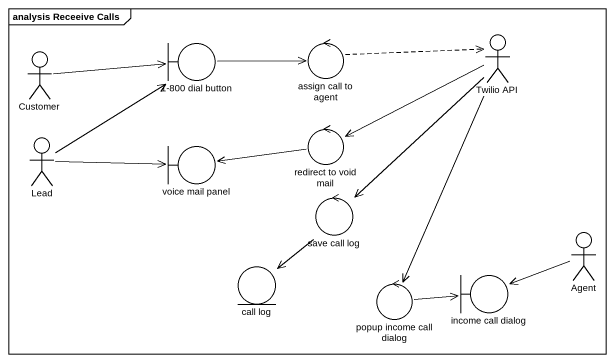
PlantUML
@startuml
mainframe analysis Receeive Calls
boundary "1-800 dial button" as b1_800_dial_button
control "assign call to agent" as assign_call_to_agent
actor "Twilio API" as Twilio_API
actor Customer
actor Lead
boundary "voice mail panel" as voice_mail_panel
control "redirect to void mail" as redirect_to_void_mail
control "save call log" as save_call_log
actor "Agent" as Agent_
entity "call log" as call_log
boundary "income call dialog" as income_call_dialog
control "popup income call dialog" as popup_income_call_dialog
b1_800_dial_button -right-> assign_call_to_agent
assign_call_to_agent .right.> Twilio_API
Twilio_API -left-> redirect_to_void_mail
Twilio_API --> save_call_log
Twilio_API --> popup_income_call_dialog
Customer -right-> b1_800_dial_button
Lead -up-> b1_800_dial_button
Lead -right-> voice_mail_panel
redirect_to_void_mail -left-> voice_mail_panel
save_call_log --> call_log
Agent_ -left-> income_call_dialog
popup_income_call_dialog -right-> income_call_dialog
@enduml
